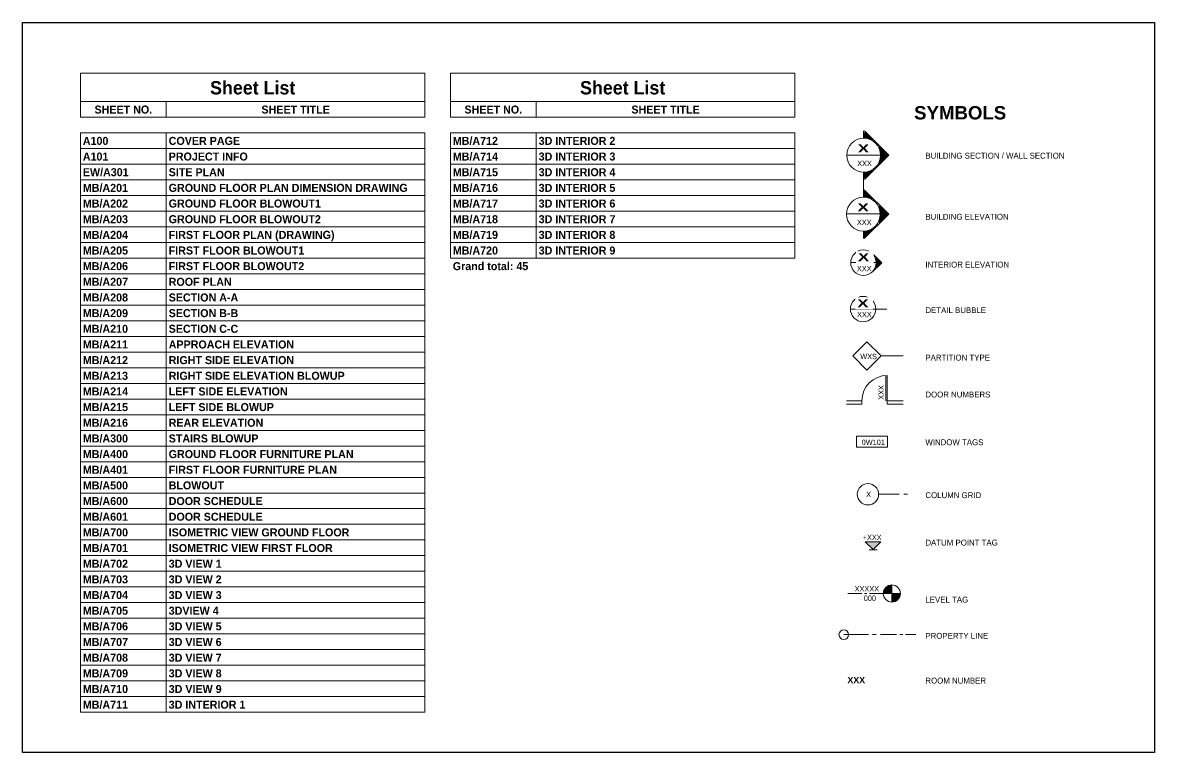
# Model space of a CAD drawing. Header units: inches. Extents: x 22 to 382261, y 22 to 371281.
# Drawn here: x 73167 to 149708, y 321921 to 371281 of the extents above; entities that cross this region are included whole.
import ezdxf

# ---------------------------------------------------------------- set-up
doc = ezdxf.new("R2010")
doc.units = ezdxf.units.IN
doc.header["$MEASUREMENT"] = 0
for name, color, linetype, lineweight in [('A-DETL-GENF', 92, 'Continuous', 9), ('A-DETL-THIN', 151, 'Continuous', 9), ('G-ANNO-SCHD', 231, 'Continuous', 9), ('G-ANNO-TEXT', 231, 'Continuous', 9)]:
    doc.layers.add(name, color=color, linetype=linetype, lineweight=lineweight)
doc.styles.add('Arial Narrow', font='ARIALN.TTF', dxfattribs={"height": 2})
doc.styles.add('Arial_B', font='arialbd.ttf', dxfattribs={"height": 350.793651})
doc.styles.add('Arial_B_1', font='arialbd.ttf', dxfattribs={"height": 180.555556})
doc.styles.add('Arial_B_2', font='arialbd.ttf', dxfattribs={"height": 270.833333})
doc.styles.add('Century Gothic_1', font='GOTHIC.TTF', dxfattribs={"height": 1})
doc.styles.add('Century Gothic_B', font='GOTHICB.TTF', dxfattribs={"height": 510})
doc.styles.add('Century Gothic_B_1', font='GOTHICB.TTF', dxfattribs={"height": 110})

msp = doc.modelspace()

# ---------------------------------------------------------------- hatches: boundary and pattern name
at = {"layer": 'A-DETL-GENF'}
for points in [[(130685.5, 335633.4), (131211, 336158.9), (130160, 336158.9)], [(131376, 332667.3), (131955.7, 332667.3), (131955.7, 333246.9), (131805.6, 333227.2), (131665.8, 333169.3), (131545.8, 333077.1), (131453.7, 332957.1), (131395.8, 332817.3)], [(131955.7, 332087.6), (132105.7, 332107.4), (132245.5, 332165.3), (132365.5, 332257.4), (132457.7, 332377.4), (132515.6, 332517.2), (132535.3, 332667.3), (131955.7, 332667.3)]]:
    msp.add_hatch(color=8, dxfattribs=at).paths.add_polyline_path(points)

# ---------------------------------------------------------------- linework, layer by layer
at = {"layer": 'A-DETL-THIN', "lineweight": 9}
for p, q in [((77075.2, 367857.1), (77075.2, 365948)), ((100378.2, 367857.1), (77075.2, 367857.1)), ((100378.2, 365948), (100378.2, 367857.1)), ((102096.5, 367857.1), (102096.5, 365948)), ((125399.5, 367857.1), (102096.5, 367857.1)), ((125399.5, 365948), (125399.5, 367857.1)), ((77075.2, 365948), (77075.2, 364888.6)), ((77075.2, 365948), (100378.2, 365948)), ((82882.9, 365948), (82882.9, 364888.6)), ((100378.2, 365948), (100378.2, 364888.6)), ((102096.5, 365948), (102096.5, 364888.6)), ((102096.5, 365948), (125399.5, 365948)), ((107904.2, 365948), (107904.2, 364888.6)), ((125399.5, 365948), (125399.5, 364888.6)), ((82882.9, 364888.6), (77075.2, 364888.6)), ((100378.2, 364888.6), (82882.9, 364888.6)), ((107904.2, 364888.6), (102096.5, 364888.6)), ((125399.5, 364888.6), (107904.2, 364888.6)), ((82882.9, 363829.3), (77075.2, 363829.3)), ((77075.2, 363829.3), (77075.2, 362770)), ((100378.2, 363829.3), (82882.9, 363829.3)), ((82882.9, 363829.3), (82882.9, 362770)), ((100378.2, 363829.3), (100378.2, 362770)), ((107904.2, 363829.3), (102096.5, 363829.3)), ((102096.5, 363829.3), (102096.5, 362770)), ((125399.5, 363829.3), (107904.2, 363829.3)), ((107904.2, 363829.3), (107904.2, 362770)), ((125399.5, 363829.3), (125399.5, 362770)), ((82882.9, 362770), (77075.2, 362770)), ((77075.2, 362770), (77075.2, 361710.7)), ((100378.2, 362770), (82882.9, 362770)), ((82882.9, 362770), (82882.9, 361710.7)), ((100378.2, 362770), (100378.2, 361710.7)), ((107904.2, 362770), (102096.5, 362770)), ((102096.5, 362770), (102096.5, 361710.7)), ((125399.5, 362770), (107904.2, 362770)), ((107904.2, 362770), (107904.2, 361710.7)), ((125399.5, 362770), (125399.5, 361710.7)), ((82882.9, 361710.7), (77075.2, 361710.7)), ((77075.2, 361710.7), (77075.2, 360651.3)), ((100378.2, 361710.7), (82882.9, 361710.7)), ((82882.9, 361710.7), (82882.9, 360651.3)), ((100378.2, 361710.7), (100378.2, 360651.3)), ((107904.2, 361710.7), (102096.5, 361710.7)), ((102096.5, 361710.7), (102096.5, 360651.3)), ((125399.5, 361710.7), (107904.2, 361710.7)), ((107904.2, 361710.7), (107904.2, 360651.3)), ((125399.5, 361710.7), (125399.5, 360651.3)), ((82882.9, 360651.3), (77075.2, 360651.3)), ((77075.2, 360651.3), (77075.2, 359592)), ((100378.2, 360651.3), (82882.9, 360651.3)), ((82882.9, 360651.3), (82882.9, 359592)), ((100378.2, 360651.3), (100378.2, 359592)), ((107904.2, 360651.3), (102096.5, 360651.3)), ((102096.5, 360651.3), (102096.5, 359592)), ((125399.5, 360651.3), (107904.2, 360651.3)), ((107904.2, 360651.3), (107904.2, 359592)), ((125399.5, 360651.3), (125399.5, 359592)), ((82882.9, 359592), (77075.2, 359592)), ((77075.2, 359592), (77075.2, 358532.7)), ((100378.2, 359592), (82882.9, 359592)), ((82882.9, 359592), (82882.9, 358532.7)), ((100378.2, 359592), (100378.2, 358532.7)), ((107904.2, 359592), (102096.5, 359592)), ((102096.5, 359592), (102096.5, 358532.7)), ((125399.5, 359592), (107904.2, 359592)), ((107904.2, 359592), (107904.2, 358532.7)), ((125399.5, 359592), (125399.5, 358532.7)), ((82882.9, 358532.7), (77075.2, 358532.7)), ((77075.2, 358532.7), (77075.2, 357473.4)), ((100378.2, 358532.7), (82882.9, 358532.7)), ((82882.9, 358532.7), (82882.9, 357473.4)), ((100378.2, 358532.7), (100378.2, 357473.4)), ((107904.2, 358532.7), (102096.5, 358532.7)), ((102096.5, 358532.7), (102096.5, 357473.4)), ((125399.5, 358532.7), (107904.2, 358532.7)), ((107904.2, 358532.7), (107904.2, 357473.4)), ((125399.5, 358532.7), (125399.5, 357473.4)), ((82882.9, 357473.4), (77075.2, 357473.4)), ((77075.2, 357473.4), (77075.2, 356414)), ((100378.2, 357473.4), (82882.9, 357473.4)), ((82882.9, 357473.4), (82882.9, 356414)), ((100378.2, 357473.4), (100378.2, 356414)), ((107904.2, 357473.4), (102096.5, 357473.4)), ((102096.5, 357473.4), (102096.5, 356414)), ((125399.5, 357473.4), (107904.2, 357473.4)), ((107904.2, 357473.4), (107904.2, 356414)), ((125399.5, 357473.4), (125399.5, 356414)), ((82882.9, 356414), (77075.2, 356414)), ((77075.2, 356414), (77075.2, 355354.7)), ((100378.2, 356414), (82882.9, 356414)), ((82882.9, 356414), (82882.9, 355354.7)), ((100378.2, 356414), (100378.2, 355354.7)), ((107904.2, 356414), (102096.5, 356414)), ((102096.5, 356414), (102096.5, 355354.7)), ((125399.5, 356414), (107904.2, 356414)), ((107904.2, 356414), (107904.2, 355354.7)), ((125399.5, 356414), (125399.5, 355354.7)), ((82882.9, 355354.7), (77075.2, 355354.7)), ((77075.2, 355354.7), (77075.2, 354295.4)), ((100378.2, 355354.7), (82882.9, 355354.7)), ((82882.9, 355354.7), (82882.9, 354295.4)), ((100378.2, 355354.7), (100378.2, 354295.4)), ((107904.2, 355354.7), (102096.5, 355354.7)), ((125399.5, 355354.7), (107904.2, 355354.7)), ((82882.9, 354295.4), (77075.2, 354295.4)), ((77075.2, 354295.4), (77075.2, 353236.1)), ((100378.2, 354295.4), (82882.9, 354295.4)), ((82882.9, 354295.4), (82882.9, 353236.1)), ((100378.2, 354295.4), (100378.2, 353236.1)), ((82882.9, 353236.1), (77075.2, 353236.1)), ((77075.2, 353236.1), (77075.2, 352176.7)), ((100378.2, 353236.1), (82882.9, 353236.1)), ((82882.9, 353236.1), (82882.9, 352176.7)), ((100378.2, 353236.1), (100378.2, 352176.7)), ((82882.9, 352176.7), (77075.2, 352176.7)), ((77075.2, 352176.7), (77075.2, 351117.4)), ((100378.2, 352176.7), (82882.9, 352176.7)), ((82882.9, 352176.7), (82882.9, 351117.4)), ((100378.2, 352176.7), (100378.2, 351117.4)), ((82882.9, 351117.4), (77075.2, 351117.4)), ((77075.2, 351117.4), (77075.2, 350058.1)), ((100378.2, 351117.4), (82882.9, 351117.4)), ((82882.9, 351117.4), (82882.9, 350058.1)), ((100378.2, 351117.4), (100378.2, 350058.1)), ((82882.9, 350058.1), (77075.2, 350058.1)), ((77075.2, 350058.1), (77075.2, 348998.8)), ((100378.2, 350058.1), (82882.9, 350058.1)), ((82882.9, 350058.1), (82882.9, 348998.8)), ((100378.2, 350058.1), (100378.2, 348998.8)), ((82882.9, 348998.8), (77075.2, 348998.8)), ((77075.2, 348998.8), (77075.2, 347939.4)), ((100378.2, 348998.8), (82882.9, 348998.8)), ((82882.9, 348998.8), (82882.9, 347939.4)), ((100378.2, 348998.8), (100378.2, 347939.4)), ((82882.9, 347939.4), (77075.2, 347939.4)), ((77075.2, 347939.4), (77075.2, 346880.1)), ((100378.2, 347939.4), (82882.9, 347939.4)), ((82882.9, 347939.4), (82882.9, 346880.1)), ((100378.2, 347939.4), (100378.2, 346880.1)), ((82882.9, 346880.1), (77075.2, 346880.1)), ((77075.2, 346880.1), (77075.2, 345820.8)), ((100378.2, 346880.1), (82882.9, 346880.1)), ((82882.9, 346880.1), (82882.9, 345820.8)), ((100378.2, 346880.1), (100378.2, 345820.8)), ((82882.9, 345820.8), (77075.2, 345820.8)), ((77075.2, 345820.8), (77075.2, 344761.5)), ((100378.2, 345820.8), (82882.9, 345820.8)), ((82882.9, 345820.8), (82882.9, 344761.5)), ((100378.2, 345820.8), (100378.2, 344761.5)), ((82882.9, 344761.5), (77075.2, 344761.5)), ((77075.2, 344761.5), (77075.2, 343702.2)), ((100378.2, 344761.5), (82882.9, 344761.5)), ((82882.9, 344761.5), (82882.9, 343702.2)), ((100378.2, 344761.5), (100378.2, 343702.2)), ((82882.9, 343702.2), (77075.2, 343702.2)), ((77075.2, 343702.2), (77075.2, 342642.8)), ((100378.2, 343702.2), (82882.9, 343702.2)), ((82882.9, 343702.2), (82882.9, 342642.8)), ((100378.2, 343702.2), (100378.2, 342642.8)), ((82882.9, 342642.8), (77075.2, 342642.8)), ((77075.2, 342642.8), (77075.2, 341583.5)), ((100378.2, 342642.8), (82882.9, 342642.8)), ((82882.9, 342642.8), (82882.9, 341583.5)), ((100378.2, 342642.8), (100378.2, 341583.5)), ((82882.9, 341583.5), (77075.2, 341583.5)), ((77075.2, 341583.5), (77075.2, 340524.2)), ((100378.2, 341583.5), (82882.9, 341583.5)), ((82882.9, 341583.5), (82882.9, 340524.2)), ((100378.2, 341583.5), (100378.2, 340524.2)), ((82882.9, 340524.2), (77075.2, 340524.2)), ((77075.2, 340524.2), (77075.2, 339464.9)), ((100378.2, 340524.2), (82882.9, 340524.2)), ((82882.9, 340524.2), (82882.9, 339464.9)), ((100378.2, 340524.2), (100378.2, 339464.9)), ((82882.9, 339464.9), (77075.2, 339464.9)), ((77075.2, 339464.9), (77075.2, 338405.5)), ((100378.2, 339464.9), (82882.9, 339464.9)), ((82882.9, 339464.9), (82882.9, 338405.5)), ((100378.2, 339464.9), (100378.2, 338405.5)), ((82882.9, 338405.5), (77075.2, 338405.5)), ((77075.2, 338405.5), (77075.2, 337346.2)), ((100378.2, 338405.5), (82882.9, 338405.5)), ((82882.9, 338405.5), (82882.9, 337346.2)), ((100378.2, 338405.5), (100378.2, 337346.2)), ((82882.9, 337346.2), (77075.2, 337346.2)), ((77075.2, 337346.2), (77075.2, 336286.9)), ((100378.2, 337346.2), (82882.9, 337346.2)), ((82882.9, 337346.2), (82882.9, 336286.9)), ((100378.2, 337346.2), (100378.2, 336286.9)), ((82882.9, 336286.9), (77075.2, 336286.9)), ((77075.2, 336286.9), (77075.2, 335227.6)), ((100378.2, 336286.9), (82882.9, 336286.9)), ((82882.9, 336286.9), (82882.9, 335227.6)), ((100378.2, 336286.9), (100378.2, 335227.6)), ((82882.9, 335227.6), (77075.2, 335227.6)), ((77075.2, 335227.6), (77075.2, 334168.2)), ((100378.2, 335227.6), (82882.9, 335227.6)), ((82882.9, 335227.6), (82882.9, 334168.2)), ((100378.2, 335227.6), (100378.2, 334168.2)), ((82882.9, 334168.2), (77075.2, 334168.2)), ((77075.2, 334168.2), (77075.2, 333108.9)), ((100378.2, 334168.2), (82882.9, 334168.2)), ((82882.9, 334168.2), (82882.9, 333108.9)), ((100378.2, 334168.2), (100378.2, 333108.9)), ((82882.9, 333108.9), (77075.2, 333108.9)), ((77075.2, 333108.9), (77075.2, 332049.6)), ((100378.2, 333108.9), (82882.9, 333108.9)), ((82882.9, 333108.9), (82882.9, 332049.6)), ((100378.2, 333108.9), (100378.2, 332049.6)), ((82882.9, 332049.6), (77075.2, 332049.6)), ((77075.2, 332049.6), (77075.2, 330990.3)), ((100378.2, 332049.6), (82882.9, 332049.6)), ((82882.9, 332049.6), (82882.9, 330990.3)), ((100378.2, 332049.6), (100378.2, 330990.3)), ((82882.9, 330990.3), (77075.2, 330990.3)), ((77075.2, 330990.3), (77075.2, 329930.9)), ((100378.2, 330990.3), (82882.9, 330990.3)), ((82882.9, 330990.3), (82882.9, 329930.9)), ((100378.2, 330990.3), (100378.2, 329930.9)), ((82882.9, 329930.9), (77075.2, 329930.9)), ((77075.2, 329930.9), (77075.2, 328871.6)), ((100378.2, 329930.9), (82882.9, 329930.9)), ((82882.9, 329930.9), (82882.9, 328871.6)), ((100378.2, 329930.9), (100378.2, 328871.6)), ((82882.9, 328871.6), (77075.2, 328871.6)), ((77075.2, 328871.6), (77075.2, 327812.3)), ((100378.2, 328871.6), (82882.9, 328871.6)), ((82882.9, 328871.6), (82882.9, 327812.3)), ((100378.2, 328871.6), (100378.2, 327812.3)), ((82882.9, 327812.3), (77075.2, 327812.3)), ((77075.2, 327812.3), (77075.2, 326753)), ((100378.2, 327812.3), (82882.9, 327812.3)), ((82882.9, 327812.3), (82882.9, 326753)), ((100378.2, 327812.3), (100378.2, 326753)), ((82882.9, 326753), (77075.2, 326753)), ((77075.2, 326753), (77075.2, 325693.6)), ((100378.2, 326753), (82882.9, 326753)), ((82882.9, 326753), (82882.9, 325693.6)), ((100378.2, 326753), (100378.2, 325693.6)), ((82882.9, 325693.6), (77075.2, 325693.6)), ((77075.2, 325693.6), (77075.2, 324634.3)), ((100378.2, 325693.6), (82882.9, 325693.6)), ((82882.9, 325693.6), (82882.9, 324634.3)), ((100378.2, 325693.6), (100378.2, 324634.3)), ((82882.9, 324634.3), (77075.2, 324634.3)), ((100378.2, 324634.3), (82882.9, 324634.3))]:
    msp.add_line(p, q, dxfattribs=at)
at = {"layer": 'A-DETL-THIN', "color": 8}
for p, q in [((130046.4, 363471), (130046.4, 363959.8)), ((130046.4, 363837.6), (130229.7, 363837.6)), ((130046.4, 363776.5), (130290.8, 363776.5)), ((130046.4, 363715.4), (130351.9, 363715.4)), ((130046.4, 363654.3), (130413, 363654.3)), ((130046.4, 363593.2), (130474.1, 363593.2)), ((130107.5, 363959.8), (131757.1, 362310.2)), ((130046.4, 363532.1), (130535.2, 363532.1)), ((130596.3, 363471), (130046.4, 363471)), ((130367.2, 363409.9), (130657.4, 363409.9)), ((130529.7, 363348.8), (130718.5, 363348.8)), ((131051.3, 362860.1), (131207.2, 362860.1)), ((128946.8, 362326.3), (131146, 362326.3)), ((131757.1, 362310.2), (130107.5, 360660.7)), ((131082.4, 362799), (131268.3, 362799)), ((131109.1, 362737.9), (131329.4, 362737.9)), ((131131.7, 362676.8), (131390.5, 362676.8)), ((131150.5, 362615.7), (131451.6, 362615.7)), ((131165.6, 362554.6), (131512.7, 362554.6)), ((131165.6, 362065.9), (131512.7, 362065.9)), ((131177.2, 362493.5), (131573.8, 362493.5)), ((131177.2, 362127), (131573.8, 362127)), ((131185.4, 362432.4), (131634.9, 362432.4)), ((131185.4, 362188), (131634.9, 362188)), ((131190.3, 362371.3), (131696, 362371.3)), ((131190.3, 362249.1), (131696, 362249.1)), ((131191.9, 362310.2), (131757.1, 362310.2)), ((131051.3, 361760.4), (131207.2, 361760.4)), ((131082.4, 361821.5), (131268.3, 361821.5)), ((131109.1, 361882.6), (131329.4, 361882.6)), ((131131.7, 361943.7), (131390.5, 361943.7)), ((131150.5, 362004.8), (131451.6, 362004.8)), ((130046.4, 361164.7), (130046.4, 359925.6)), ((130046.4, 360660.7), (130046.4, 361149.5)), ((130046.4, 361149.5), (130596.3, 361149.5)), ((130046.4, 361088.4), (130535.2, 361088.4)), ((130046.4, 361027.3), (130474.1, 361027.3)), ((130046.4, 360966.2), (130413, 360966.2)), ((130046.4, 360905.1), (130351.9, 360905.1)), ((130046.4, 360844), (130290.8, 360844)), ((130046.4, 360782.9), (130229.7, 360782.9)), ((130367.2, 361210.5), (130657.4, 361210.5)), ((130529.7, 361271.6), (130718.5, 361271.6)), ((130028.3, 359486.4), (130028.3, 359975.1)), ((130028.3, 359852.9), (130211.6, 359852.9)), ((130028.3, 359791.9), (130272.7, 359791.9)), ((130089.4, 359975.1), (131738.9, 358325.6)), ((130028.3, 359730.8), (130333.8, 359730.8)), ((130028.3, 359669.7), (130394.9, 359669.7)), ((130028.3, 359608.6), (130456, 359608.6)), ((130028.3, 359547.5), (130517.1, 359547.5)), ((130578.2, 359486.4), (130028.3, 359486.4)), ((130349.1, 359425.3), (130639.3, 359425.3)), ((130511.6, 359364.2), (130700.4, 359364.2)), ((128882.9, 358341.6), (131127.9, 358341.6)), ((131738.9, 358325.6), (130089.4, 356676.1)), ((131033.2, 358875.4), (131189.1, 358875.4)), ((131064.3, 358814.4), (131250.2, 358814.4)), ((131091, 358753.3), (131311.3, 358753.3)), ((131113.6, 358692.2), (131372.4, 358692.2)), ((131132.4, 358631.1), (131433.5, 358631.1)), ((131147.5, 358570), (131494.6, 358570)), ((131159.1, 358508.9), (131555.7, 358508.9)), ((131167.3, 358447.8), (131616.8, 358447.8)), ((131172.2, 358386.7), (131677.9, 358386.7)), ((131172.2, 358264.5), (131677.9, 358264.5)), ((131173.8, 358325.6), (131738.9, 358325.6)), ((131033.2, 357775.8), (131189.1, 357775.8)), ((131064.3, 357836.8), (131250.2, 357836.8)), ((131091, 357897.9), (131311.3, 357897.9)), ((131113.6, 357959), (131372.4, 357959)), ((131132.4, 358020.1), (131433.5, 358020.1)), ((131147.5, 358081.2), (131494.6, 358081.2)), ((131159.1, 358142.3), (131555.7, 358142.3)), ((131167.3, 358203.4), (131616.8, 358203.4)), ((130028.3, 356676.1), (130028.3, 357164.8)), ((130028.3, 357164.8), (130578.2, 357164.8)), ((130028.3, 357103.7), (130517.1, 357103.7)), ((130028.3, 357042.6), (130456, 357042.6)), ((130028.3, 356981.5), (130394.9, 356981.5)), ((130028.3, 356920.4), (130333.8, 356920.4)), ((130028.3, 356859.3), (130272.7, 356859.3)), ((130028.3, 356798.3), (130211.6, 356798.3)), ((130349.1, 357225.9), (130639.3, 357225.9)), ((130511.6, 357287), (130700.4, 357287)), ((130649.8, 355662), (131268.4, 355043.4)), ((130842.3, 355318.3), (130993.5, 355318.3)), ((130853.1, 355283.9), (131027.9, 355283.9)), ((130862.3, 355249.6), (131062.2, 355249.6)), ((130870.1, 355215.2), (131096.6, 355215.2)), ((130876.4, 355180.8), (131131, 355180.8)), ((129203.6, 355055.4), (130853, 355055.4)), ((131268.4, 355043.4), (130649.8, 354424.8)), ((130842.3, 354768.5), (130993.5, 354768.5)), ((130853.1, 354802.8), (131027.9, 354802.8)), ((130862.3, 354837.2), (131062.2, 354837.2)), ((130870.1, 354871.6), (131096.6, 354871.6)), ((130876.4, 354905.9), (131131, 354905.9)), ((130881.2, 355146.5), (131165.3, 355146.5)), ((130881.2, 354940.3), (131165.3, 354940.3)), ((130884.7, 355112.1), (131199.7, 355112.1)), ((130884.7, 354974.7), (131199.7, 354974.7)), ((130886.8, 355077.7), (131234.1, 355077.7)), ((130886.8, 355009), (131234.1, 355009)), ((130887.5, 355043.4), (131268.4, 355043.4)), ((129150.4, 351908.3), (130868.7, 351908.3)), ((130868.7, 351908.3), (131617.3, 351908.3)), ((129310, 348738.8), (130267.8, 349696.6)), ((130267.8, 349696.6), (131225.6, 348738.8)), ((130267.8, 347781), (129310, 348738.8)), ((131225.6, 348738.8), (130267.8, 347781)), ((131225.6, 348738.8), (132717.2, 348738.8)), ((131541.4, 345699.4), (131541.4, 347414.6)), ((131644.5, 347417.7), (131644.5, 345699.4)), ((128885.3, 345699.4), (129926.2, 345699.4)), ((129926.2, 345472.7), (128885.3, 345472.7)), ((129926.2, 345699.4), (129926.2, 345472.7)), ((132719.1, 345699.4), (131644.5, 345699.4)), ((131644.5, 345699.4), (131644.5, 345472.7)), ((131644.5, 345472.7), (132719.1, 345472.7)), ((131338.5, 343309.8), (129566, 343309.8)), ((129566, 343309.8), (131663.4, 343309.8)), ((129566, 342563.9), (129566, 343309.8)), ((131663.4, 342563.9), (131663.4, 343309.8)), ((129566, 342563.9), (131663.4, 342563.9)), ((131057.4, 339382.4), (132452.2, 339382.4)), ((132766.3, 339382.4), (133011.6, 339382.4)), ((131211, 336158.9), (130160, 336158.9)), ((130160, 336158.9), (130685.5, 335633.4)), ((130685.5, 335633.4), (131211, 336158.9)), ((130428.7, 335620.7), (130951.2, 335620.7)), ((131955.7, 332667.3), (131955.7, 333246.9)), ((128984.4, 332667.3), (129928.2, 332667.3)), ((130258, 332667.3), (130102.5, 332667.3)), ((131376, 332667.3), (130432.3, 332667.3)), ((131376, 332667.3), (131955.7, 332667.3)), ((131955.7, 332667.3), (131955.7, 332087.6)), ((132535.3, 332667.3), (131955.7, 332667.3)), ((130379.8, 329884.8), (128703.9, 329884.8)), ((130898.7, 329884.8), (130638.2, 329884.8)), ((132265.1, 329884.8), (131181.2, 329884.8)), ((132689.5, 329884.8), (132485.9, 329884.8)), ((133576.3, 329884.8), (132873.5, 329884.8))]:
    msp.add_line(p, q, dxfattribs=at)
for centre, radius in [((130046.4, 362310.2), 1145.5), ((130028.3, 358325.6), 1145.5), ((130028.3, 355043.4), 859.1), ((130009.5, 351908.3), 859.1), ((130335.8, 339382.4), 721.6), ((131955.7, 332667.3), 579.6), ((128703.9, 329884.8), 325.8)]:
    msp.add_circle(centre, radius, dxfattribs=at)
for centre, radius, start, end in [((131644.5, 345699.4), 1718.3, 90, 180), ((131955.7, 332667.3), 579.6, 90, 180), ((131955.7, 332667.3), 579.6, 270, 0)]:
    msp.add_arc(centre, radius, start, end, dxfattribs=at)

# ---------------------------------------------------------------- texts
at = {"layer": 'G-ANNO-SCHD', "char_height": 901.98, "width": 6621.88, "attachment_point": 2, "line_spacing_factor": 0.984502, "style": 'Century Gothic_B'}
for insert in [(88726.7, 367326.2), (113748, 367326.2)]:
    msp.add_mtext('Sheet List', dxfattribs=dict(at, insert=insert))
at = {"layer": 'G-ANNO-SCHD', "color": 8, "line_spacing_factor": 0.984502, "style": 'Century Gothic_B_1'}
for s, insert, char_height, width, attachment_point in [('SHEET NO.', (79979.1, 365672.5), 541.19, 4319.208, 2), ('SHEET TITLE', (91630.6, 365672.5), 541.187, 4522.624, 2), ('SHEET NO.', (105000.3, 365672.5), 541.19, 4319.208, 2), ('SHEET TITLE', (116651.9, 365672.5), 541.187, 4522.624, 2), ('MB/A712', (102258.8, 363553.8), 541.19, 3919.156, 1), ('A100', (77237.5, 363553.8), 541.19, 2169.775, 1), ('COVER PAGE', (83045.3, 363553.8), 541.19, 5729.561, 1), ('3D INTERIOR 2', (108066.6, 363553.8), 541.187, 5953.319, 1), ('A101', (77237.5, 362494.5), 541.19, 2169.775, 1), ('PROJECT INFO', (83045.3, 362494.5), 541.187, 6129.614, 1), ('MB/A714', (102258.8, 362494.5), 541.19, 3919.156, 1), ('3D INTERIOR 3', (108066.6, 362494.5), 541.187, 5953.319, 1), ('EW/A301', (77237.5, 361435.2), 541.19, 3864.911, 1), ('SITE PLAN', (83045.3, 361435.2), 541.19, 4047.986, 1), ('MB/A715', (102258.8, 361435.2), 541.19, 3919.156, 1), ('3D INTERIOR 4', (108066.6, 361435.2), 541.187, 5953.319, 1), ('MB/A201', (77237.5, 360375.8), 541.19, 3919.156, 1), ('GROUND FLOOR PLAN DIMENSION DRAWING', (83045.3, 360375.8), 541.187, 19297.434, 1), ('MB/A716', (102258.8, 360375.8), 541.19, 3919.156, 1), ('3D INTERIOR 5', (108066.6, 360375.8), 541.187, 5953.319, 1), ('MB/A202', (77237.5, 359316.5), 541.19, 3919.156, 1), ('GROUND FLOOR BLOWOUT1', (83045.3, 359316.5), 541.187, 12001.566, 1), ('MB/A717', (102258.8, 359316.5), 541.19, 3919.156, 1), ('3D INTERIOR 6', (108066.6, 359316.5), 541.187, 5953.319, 1), ('MB/A203', (77237.5, 358257.2), 541.19, 3919.156, 1), ('GROUND FLOOR BLOWOUT2', (83045.3, 358257.2), 541.187, 12001.566, 1), ('MB/A718', (102258.8, 358257.2), 541.19, 3919.156, 1), ('3D INTERIOR 7', (108066.6, 358257.2), 541.187, 5953.319, 1), ('MB/A204', (77237.5, 357197.9), 541.19, 3919.156, 1), ('FIRST FLOOR PLAN (DRAWING)', (83045.3, 357197.9), 541.187, 12910.16, 1), ('MB/A719', (102258.8, 357197.9), 541.19, 3919.156, 1), ('3D INTERIOR 8', (108066.6, 357197.9), 541.187, 5953.319, 1), ('MB/A205', (77237.5, 356138.5), 541.19, 3919.156, 1), ('FIRST FLOOR BLOWOUT1', (83045.3, 356138.5), 541.187, 10143.697, 1), ('MB/A720', (102258.8, 356138.5), 541.19, 3919.156, 1), ('3D INTERIOR 9', (108066.6, 356138.5), 541.187, 5953.319, 1), ('MB/A206', (77237.5, 355079.2), 541.19, 3919.156, 1), ('FIRST FLOOR BLOWOUT2', (83045.3, 355079.2), 541.187, 10143.697, 1), ('Grand total: 45', (102258.8, 355079.2), 541.187, 6475.421, 1), ('MB/A207', (77237.5, 354019.9), 541.19, 3919.156, 1), ('ROOF PLAN', (83045.3, 354019.9), 541.19, 4956.579, 1), ('MB/A208', (77237.5, 352960.6), 541.19, 3919.156, 1), ('SECTION A-A', (83045.3, 352960.6), 541.187, 5654.975, 1), ('MB/A209', (77237.5, 351901.2), 541.19, 3919.156, 1), ('SECTION B-B', (83045.3, 351901.2), 541.187, 5370.192, 1), ('MB/A210', (77237.5, 350841.9), 541.19, 3919.156, 1), ('SECTION C-C', (83045.3, 350841.9), 541.187, 5736.342, 1), ('MB/A211', (77237.5, 349782.6), 541.19, 3919.156, 1), ('APPROACH ELEVATION', (83045.3, 349782.6), 541.187, 9865.694, 1), ('MB/A212', (77237.5, 348723.3), 541.19, 3919.156, 1), ('RIGHT SIDE ELEVATION', (83045.3, 348723.3), 541.187, 9526.667, 1), ('MB/A213', (77237.5, 347663.9), 541.19, 3919.156, 1), ('RIGHT SIDE ELEVATION BLOWUP', (83045.3, 347663.9), 541.187, 13350.895, 1), ('MB/A214', (77237.5, 346604.6), 541.19, 3919.156, 1), ('LEFT SIDE ELEVATION', (83045.3, 346604.6), 541.187, 8685.879, 1), ('MB/A215', (77237.5, 345545.3), 541.19, 3919.156, 1), ('LEFT SIDE BLOWUP', (83045.3, 345545.3), 541.187, 7573.87, 1), ('MB/A216', (77237.5, 344486), 541.19, 3919.156, 1), ('REAR ELEVATION', (83045.3, 344486), 541.187, 7112.793, 1), ('MB/A300', (77237.5, 343426.6), 541.19, 3919.156, 1), ('STAIRS BLOWUP', (83045.3, 343426.6), 541.187, 6577.13, 1), ('MB/A400', (77237.5, 342367.3), 541.19, 3919.156, 1), ('GROUND FLOOR FURNITURE PLAN', (83045.3, 342367.3), 541.187, 14164.561, 1), ('MB/A401', (77237.5, 341308), 541.19, 3919.156, 1), ('FIRST FLOOR FURNITURE PLAN', (83045.3, 341308), 541.187, 12306.691, 1), ('MB/A500', (77237.5, 340248.7), 541.19, 3919.156, 1), ('BLOWOUT', (83045.3, 340248.7), 541.19, 4210.719, 1), ('MB/A600', (77237.5, 339189.3), 541.19, 3919.156, 1), ('DOOR SCHEDULE', (83045.3, 339189.3), 541.187, 7248.404, 1), ('MB/A601', (77237.5, 338130), 541.19, 3919.156, 1), ('DOOR SCHEDULE', (83045.3, 338130), 541.187, 7248.404, 1), ('MB/A700', (77237.5, 337070.7), 541.19, 3919.156, 1), ('ISOMETRIC VIEW GROUND FLOOR', (83045.3, 337070.7), 541.187, 14320.513, 1), ('MB/A701', (77237.5, 336011.4), 541.19, 3919.156, 1), ('ISOMETRIC VIEW FIRST FLOOR', (83045.3, 336011.4), 541.187, 12462.644, 1), ('MB/A702', (77237.5, 334952), 541.19, 3919.156, 1), ('3D VIEW 1', (83045.3, 334952), 541.19, 4298.866, 1), ('MB/A703', (77237.5, 333892.7), 541.19, 3919.156, 1), ('3D VIEW 2', (83045.3, 333892.7), 541.19, 4298.866, 1), ('MB/A704', (77237.5, 332833.4), 541.19, 3919.156, 1), ('3D VIEW 3', (83045.3, 332833.4), 541.19, 4298.866, 1), ('MB/A705', (77237.5, 331774.1), 541.19, 3919.156, 1), ('3DVIEW 4', (83045.3, 331774.1), 541.19, 4047.986, 1), ('MB/A706', (77237.5, 330714.8), 541.19, 3919.156, 1), ('3D VIEW 5', (83045.3, 330714.8), 541.19, 4298.866, 1), ('MB/A707', (77237.5, 329655.4), 541.19, 3919.156, 1), ('3D VIEW 6', (83045.3, 329655.4), 541.19, 4298.866, 1), ('MB/A708', (77237.5, 328596.1), 541.19, 3919.156, 1), ('3D VIEW 7', (83045.3, 328596.1), 541.19, 4298.866, 1), ('MB/A709', (77237.5, 327536.8), 541.19, 3919.156, 1), ('3D VIEW 8', (83045.3, 327536.8), 541.19, 4298.866, 1), ('MB/A710', (77237.5, 326477.5), 541.19, 3919.156, 1), ('3D VIEW 9', (83045.3, 326477.5), 541.19, 4298.866, 1), ('MB/A711', (77237.5, 325418.1), 541.19, 3919.156, 1), ('3D INTERIOR 1', (83045.3, 325418.1), 541.187, 5953.319, 1)]:
    msp.add_mtext(s, dxfattribs=dict(at, insert=insert, char_height=char_height, width=width, attachment_point=attachment_point))
at = {"layer": 'G-ANNO-TEXT', "color": 8, "insert": (133458.2, 365634.7), "char_height": 901.98, "width": 7650.445, "attachment_point": 1, "style": 'Arial_B_2', "bg_fill": 3, "box_fill_scale": 1.25, "bg_fill_color": 256, "bg_fill_true_color": 13158600, "bg_fill_transparency": 0}
msp.add_mtext('SYMBOLS', dxfattribs=at)
at = {"layer": 'G-ANNO-TEXT', "color": 8, "attachment_point": 1}
for s, insert, char_height, width, style in [('BUILDING SECTION / WALL SECTION', (134223.3, 362478.8), 396.87, 10918.878, 'Century Gothic_1'), ('XXX', (129610.8, 361937.1), 360.79, 1041.27, 'Arial Narrow'), ('BUILDING ELEVATION', (134223.3, 358347.8), 396.87, 6464.554, 'Century Gothic_1'), ('XXX', (129592.7, 357952.5), 360.79, 1041.27, 'Arial Narrow'), ('INTERIOR ELEVATION', (134223.3, 355111.2), 396.87, 6276.547, 'Century Gothic_1'), ('DETAIL BUBBLE', (134223.3, 352028.8), 396.87, 4367.551, 'Century Gothic_1'), ('WXS', (129820.3, 348880.5), 360.79, 1171.429, 'Arial Narrow'), ('PARTITION TYPE', (134223.3, 348821.4), 396.87, 4642.331, 'Century Gothic_1'), ('DOOR NUMBERS', (134223.3, 346324.4), 396.87, 5119.58, 'Century Gothic_1'), ('0W101', (129915, 343071.5), 360.79, 1634.216, 'Arial Narrow'), ('WINDOW TAGS', (134223.3, 343096), 396.87, 4685.717, 'Century Gothic_1'), ('X', (130215.6, 339552.3), 360.8, 347.09, 'Arial Narrow'), ('COLUMN GRID', (134223.3, 339514.8), 396.87, 4685.717, 'Century Gothic_1'), ('+XXX', (129985.9, 336643.5), 360.79, 1344.974, 'Arial Narrow'), ('DATUM POINT TAG', (134223.3, 336307.4), 396.87, 5698.063, 'Century Gothic_1'), ('XXXXX', (129439.3, 333163.8), 360.79, 1735.451, 'Arial Narrow'), ('LEVEL TAG', (134223.3, 332450.5), 396.87, 3196.122, 'Century Gothic_1'), ('PROPERTY LINE', (134223.3, 330003.2), 396.87, 4555.558, 'Century Gothic_1'), ('XXX', (128947.4, 327023.7), 428.21, 1475.133, 'Arial_B'), ('ROOM NUMBER', (134223.3, 326972.8), 396.87, 4946.035, 'Century Gothic_1')]:
    msp.add_mtext(s, dxfattribs=dict(at, insert=insert, char_height=char_height, width=width, style=style))
at = {"layer": 'G-ANNO-TEXT', "color": 8, "char_height": 360.79, "attachment_point": 1, "style": 'Arial Narrow'}
for s, insert, width, rotation in [('XXX', (131047.8, 345770.9), 1041.27, 90), ('000', (130877.4, 332170.7), 867.725, 180)]:
    msp.add_mtext(s, dxfattribs=dict(at, insert=insert, width=width, rotation=rotation))

# ---------------------------------------------------------------- next in the draw order: texts
at = {"layer": 'G-ANNO-TEXT', "color": 8, "char_height": 541.187, "width": 932.805, "attachment_point": 1, "style": 'Arial_B_1', "bg_fill": 3, "box_fill_scale": 1.25, "bg_fill_color": 256, "bg_fill_true_color": 13158600, "bg_fill_transparency": 0}
for insert in [(129652.7, 363041.8), (129634.6, 359057.2), (129662.8, 355685.5), (129615.8, 352565.2)]:
    msp.add_mtext('\\fArial|b1|i0|c0|p34|;\\W1.5;X', dxfattribs=dict(at, insert=insert))

# ---------------------------------------------------------------- next in the draw order: linework, layer by layer
msp.add_lwpolyline([(73166.5, 371281), (149708.4, 371281), (149708.4, 321921.3), (73166.5, 321921.3)], close=True)

# ---------------------------------------------------------------- next in the draw order: texts
at = {"layer": 'G-ANNO-TEXT', "color": 8, "char_height": 360.79, "width": 1041.27, "attachment_point": 1, "style": 'Arial Narrow'}
for insert in [(129592.7, 354825.3), (129602.1, 351714.6)]:
    msp.add_mtext('XXX', dxfattribs=dict(at, insert=insert))

doc.saveas('drawing.dxf')
